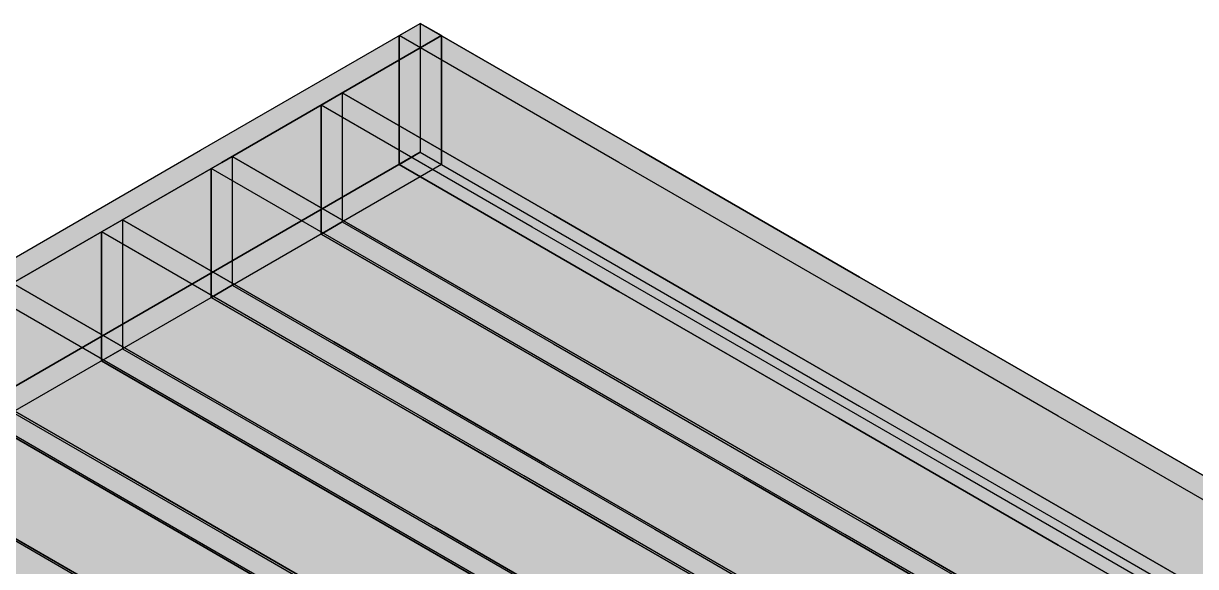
# Model space of a CAD drawing. Header units: metres. Extents: x 0 to 10.2, y 0 to 3.
# Drawn here: x 8.1468 to 8.3778, y 1.593 to 1.7 of the extents above; entities that cross this region are included whole.
import ezdxf

# ---------------------------------------------------------------- set-up
doc = ezdxf.new("R2010")
doc.units = ezdxf.units.M
doc.header["$LTSCALE"] = 0.25
doc.layers.add('ISO-ARISTAS', color=8, linetype='CONTINUOUS')
doc.layers.add('ISO-CONCRETO-SUP', color=254, linetype='CONTINUOUS', true_color=0xe8e8e8)

msp = doc.modelspace()

# ---------------------------------------------------------------- linework, layer by layer
at = {"layer": 'ISO-ARISTAS', "color": 250}
for p, q in [((8.1817, 1.675), (8.225, 1.7)), ((8.1817, 1.675), (8.225, 1.7)), ((8.22084, 1.6976), (8.225, 1.7)), ((8.22084, 1.6976), (8.225, 1.7)), ((8.225, 1.7), (8.225, 1.6746)), ((8.22916, 1.6976), (8.225, 1.7)), ((8.225, 1.7), (8.225, 1.6746)), ((8.2683, 1.675), (8.225, 1.7)), ((8.225, 1.7), (8.225, 1.6746)), ((8.225, 1.7), (8.225, 1.6746)), ((8.225, 1.7), (8.2683, 1.675)), ((8.225, 1.7), (8.22916, 1.6976)), ((8.18586, 1.6726), (8.22916, 1.6976)), ((8.22916, 1.6976), (8.18586, 1.6726)), ((8.22084, 1.6722), (8.22084, 1.6976)), ((8.26414, 1.6726), (8.22084, 1.6976)), ((8.22084, 1.6976), (8.22084, 1.6722)), ((8.26414, 1.6726), (8.22084, 1.6976)), ((8.22916, 1.6722), (8.22916, 1.6976)), ((8.22916, 1.6976), (8.22916, 1.6722)), ((8.20543, 1.6839), (8.20958, 1.6863)), ((8.20543, 1.6839), (8.20958, 1.6863)), ((8.20958, 1.6863), (8.20958, 1.6609)), ((8.25122, 1.66226), (8.20958, 1.6863)), ((8.20958, 1.6863), (8.20958, 1.6609)), ((8.20958, 1.6863), (8.25122, 1.66226)), ((8.20543, 1.6585), (8.20543, 1.6839)), ((8.24707, 1.65986), (8.20543, 1.6839)), ((8.20543, 1.6839), (8.20543, 1.6585)), ((8.24707, 1.65986), (8.20543, 1.6839)), ((8.1384, 1.65), (8.1817, 1.675)), ((8.1384, 1.65), (8.1817, 1.675)), ((8.1817, 1.6496), (8.225, 1.6746)), ((8.225, 1.6746), (8.1817, 1.6496)), ((8.18378, 1.6714), (8.18793, 1.6738)), ((8.18378, 1.6714), (8.18793, 1.6738)), ((8.18793, 1.6738), (8.18793, 1.6484)), ((8.22957, 1.64976), (8.18793, 1.6738)), ((8.18793, 1.6738), (8.18793, 1.6484)), ((8.18793, 1.6738), (8.22957, 1.64976)), ((8.225, 1.6746), (8.22084, 1.6722)), ((8.22084, 1.6722), (8.225, 1.6746)), ((8.225, 1.6746), (8.22916, 1.6722)), ((8.225, 1.6746), (8.2683, 1.6496)), ((8.225, 1.6746), (8.22916, 1.6722)), ((8.225, 1.6746), (8.2683, 1.6496)), ((8.3116, 1.65), (8.2683, 1.675)), ((8.2683, 1.675), (8.3116, 1.65)), ((8.14255, 1.6476), (8.18586, 1.6726)), ((8.18586, 1.6726), (8.14255, 1.6476)), ((8.18378, 1.646), (8.18378, 1.6714)), ((8.22542, 1.64736), (8.18378, 1.6714)), ((8.18378, 1.6714), (8.18378, 1.646)), ((8.22542, 1.64736), (8.18378, 1.6714)), ((8.22916, 1.6722), (8.18586, 1.6472)), ((8.22916, 1.6722), (8.18586, 1.6472)), ((8.26414, 1.6472), (8.22084, 1.6722)), ((8.22084, 1.6722), (8.26414, 1.6472)), ((8.30745, 1.6476), (8.26414, 1.6726)), ((8.30745, 1.6476), (8.26414, 1.6726)), ((8.16213, 1.6589), (8.16628, 1.6613)), ((8.16213, 1.6589), (8.16628, 1.6613)), ((8.16628, 1.6613), (8.16628, 1.6359)), ((8.20792, 1.63726), (8.16628, 1.6613)), ((8.16628, 1.6613), (8.16628, 1.6359)), ((8.16628, 1.6613), (8.20792, 1.63726)), ((8.29286, 1.63822), (8.25122, 1.66226)), ((8.25122, 1.66226), (8.29286, 1.63822)), ((8.16213, 1.6335), (8.16213, 1.6589)), ((8.20377, 1.63486), (8.16213, 1.6589)), ((8.16213, 1.6589), (8.16213, 1.6335)), ((8.20377, 1.63486), (8.16213, 1.6589)), ((8.20958, 1.6609), (8.20543, 1.6585)), ((8.20543, 1.6585), (8.20958, 1.6609)), ((8.20958, 1.6609), (8.25122, 1.63686)), ((8.20958, 1.6609), (8.25122, 1.63686)), ((8.2887, 1.63582), (8.24707, 1.65986)), ((8.2887, 1.63582), (8.24707, 1.65986)), ((8.24707, 1.63446), (8.20543, 1.6585)), ((8.20543, 1.6585), (8.24707, 1.63446)), ((8.27121, 1.62572), (8.22957, 1.64976)), ((8.22957, 1.64976), (8.27121, 1.62572)), ((8.3549, 1.625), (8.3116, 1.65)), ((8.3116, 1.65), (8.3549, 1.625)), ((8.1384, 1.6246), (8.1817, 1.6496)), ((8.1817, 1.6496), (8.1384, 1.6246)), ((8.18627, 1.62476), (8.14463, 1.6488)), ((8.14463, 1.6488), (8.18627, 1.62476)), ((8.18793, 1.6484), (8.18378, 1.646)), ((8.18378, 1.646), (8.18793, 1.6484)), ((8.18793, 1.6484), (8.22957, 1.62436)), ((8.18793, 1.6484), (8.22957, 1.62436)), ((8.26705, 1.62332), (8.22542, 1.64736)), ((8.26705, 1.62332), (8.22542, 1.64736)), ((8.2683, 1.6496), (8.3116, 1.6246)), ((8.2683, 1.6496), (8.3116, 1.6246)), ((8.35075, 1.6226), (8.30745, 1.6476)), ((8.35075, 1.6226), (8.30745, 1.6476)), ((8.18211, 1.62236), (8.14048, 1.6464)), ((8.18211, 1.62236), (8.14048, 1.6464)), ((8.18586, 1.6472), (8.14255, 1.6222)), ((8.18586, 1.6472), (8.14255, 1.6222)), ((8.22542, 1.62196), (8.18378, 1.646)), ((8.18378, 1.646), (8.22542, 1.62196)), ((8.30745, 1.6222), (8.26414, 1.6472)), ((8.26414, 1.6472), (8.30745, 1.6222)), ((8.3345, 1.61418), (8.29286, 1.63822)), ((8.29286, 1.63822), (8.3345, 1.61418)), ((8.16462, 1.61226), (8.12298, 1.6363)), ((8.12298, 1.6363), (8.16462, 1.61226)), ((8.16628, 1.6359), (8.16213, 1.6335)), ((8.16213, 1.6335), (8.16628, 1.6359)), ((8.16628, 1.6359), (8.20792, 1.61186)), ((8.16628, 1.6359), (8.20792, 1.61186)), ((8.24956, 1.61322), (8.20792, 1.63726)), ((8.20792, 1.63726), (8.24956, 1.61322)), ((8.25122, 1.63686), (8.29286, 1.61282)), ((8.25122, 1.63686), (8.29286, 1.61282)), ((8.33034, 1.61178), (8.2887, 1.63582)), ((8.33034, 1.61178), (8.2887, 1.63582)), ((8.16046, 1.60986), (8.11883, 1.6339)), ((8.16046, 1.60986), (8.11883, 1.6339)), ((8.20377, 1.60946), (8.16213, 1.6335)), ((8.16213, 1.6335), (8.20377, 1.60946)), ((8.2454, 1.61082), (8.20377, 1.63486)), ((8.2454, 1.61082), (8.20377, 1.63486)), ((8.2887, 1.61042), (8.24707, 1.63446)), ((8.24707, 1.63446), (8.2887, 1.61042)), ((8.22791, 1.60072), (8.18627, 1.62476)), ((8.18627, 1.62476), (8.22791, 1.60072)), ((8.22957, 1.62436), (8.27121, 1.60032)), ((8.22957, 1.62436), (8.27121, 1.60032)), ((8.31285, 1.60168), (8.27121, 1.62572)), ((8.27121, 1.62572), (8.31285, 1.60168)), ((8.3116, 1.6246), (8.3549, 1.5996)), ((8.3116, 1.6246), (8.3549, 1.5996)), ((8.39821, 1.6), (8.3549, 1.625)), ((8.3549, 1.625), (8.39821, 1.6)), ((8.14463, 1.6234), (8.18627, 1.59936)), ((8.14463, 1.6234), (8.18627, 1.59936)), ((8.22375, 1.59832), (8.18211, 1.62236)), ((8.22375, 1.59832), (8.18211, 1.62236)), ((8.26705, 1.59792), (8.22542, 1.62196)), ((8.22542, 1.62196), (8.26705, 1.59792)), ((8.30869, 1.59928), (8.26705, 1.62332)), ((8.30869, 1.59928), (8.26705, 1.62332)), ((8.35075, 1.5972), (8.30745, 1.6222)), ((8.30745, 1.6222), (8.35075, 1.5972)), ((8.39405, 1.5976), (8.35075, 1.6226)), ((8.39405, 1.5976), (8.35075, 1.6226)), ((8.18211, 1.59696), (8.14048, 1.621)), ((8.14048, 1.621), (8.18211, 1.59696)), ((8.2912, 1.58918), (8.24956, 1.61322)), ((8.24956, 1.61322), (8.2912, 1.58918)), ((8.29286, 1.61282), (8.3345, 1.58878)), ((8.29286, 1.61282), (8.3345, 1.58878)), ((8.37614, 1.59014), (8.3345, 1.61418)), ((8.3345, 1.61418), (8.37614, 1.59014)), ((8.12298, 1.6109), (8.16462, 1.58686)), ((8.12298, 1.6109), (8.16462, 1.58686)), ((8.20626, 1.58822), (8.16462, 1.61226)), ((8.16462, 1.61226), (8.20626, 1.58822)), ((8.20792, 1.61186), (8.24956, 1.58782)), ((8.20792, 1.61186), (8.24956, 1.58782)), ((8.28704, 1.58678), (8.2454, 1.61082)), ((8.28704, 1.58678), (8.2454, 1.61082)), ((8.33034, 1.58638), (8.2887, 1.61042)), ((8.2887, 1.61042), (8.33034, 1.58638)), ((8.37198, 1.58774), (8.33034, 1.61178)), ((8.37198, 1.58774), (8.33034, 1.61178)), ((8.2021, 1.58582), (8.16046, 1.60986)), ((8.2021, 1.58582), (8.16046, 1.60986)), ((8.2454, 1.58542), (8.20377, 1.60946)), ((8.20377, 1.60946), (8.2454, 1.58542)), ((8.35449, 1.57764), (8.31285, 1.60168)), ((8.31285, 1.60168), (8.35449, 1.57764)), ((8.18461, 1.57572), (8.14297, 1.59976)), ((8.14297, 1.59976), (8.18461, 1.57572)), ((8.18627, 1.59936), (8.22791, 1.57532)), ((8.18627, 1.59936), (8.22791, 1.57532)), ((8.26955, 1.57668), (8.22791, 1.60072)), ((8.22791, 1.60072), (8.26955, 1.57668)), ((8.27121, 1.60032), (8.31285, 1.57628)), ((8.27121, 1.60032), (8.31285, 1.57628)), ((8.35033, 1.57524), (8.30869, 1.59928)), ((8.35033, 1.57524), (8.30869, 1.59928)), ((8.3549, 1.5996), (8.39821, 1.5746)), ((8.3549, 1.5996), (8.39821, 1.5746)), ((8.22375, 1.57292), (8.18211, 1.59696)), ((8.18211, 1.59696), (8.22375, 1.57292)), ((8.26539, 1.57428), (8.22375, 1.59832)), ((8.26539, 1.57428), (8.22375, 1.59832)), ((8.30869, 1.57388), (8.26705, 1.59792)), ((8.26705, 1.59792), (8.30869, 1.57388)), ((8.39405, 1.5722), (8.35075, 1.5972)), ((8.35075, 1.5972), (8.39405, 1.5722))]:
    msp.add_line(p, q, dxfattribs=at)
at = {"layer": 'ISO-CONCRETO-SUP', "true_color": 0x3d414b}
for points in [[(8.225, 1.6746), (8.1817, 1.6496), (8.225, 1.7), (8.1817, 1.675)], [(8.225, 1.6746), (8.22084, 1.6722), (8.225, 1.7), (8.22084, 1.6976)], [(8.22916, 1.6722), (8.18586, 1.6472), (8.22916, 1.6976), (8.18586, 1.6726)], [(8.20958, 1.6609), (8.20543, 1.6585), (8.20958, 1.6863), (8.20543, 1.6839)], [(8.1817, 1.6496), (8.1384, 1.6246), (8.1817, 1.675), (8.1384, 1.65)], [(8.18793, 1.6484), (8.18378, 1.646), (8.18793, 1.6738), (8.18378, 1.6714)], [(8.18586, 1.6472), (8.14255, 1.6222), (8.18586, 1.6726), (8.14255, 1.6476)], [(8.16628, 1.6359), (8.16213, 1.6335), (8.16628, 1.6613), (8.16213, 1.6589)]]:
    msp.add_solid(points, dxfattribs=at)
at = {"layer": 'ISO-CONCRETO-SUP', "true_color": 0x4b505d}
for points in [[(8.225, 1.7), (8.22916, 1.6976), (8.1817, 1.675), (8.18586, 1.6726)], [(8.225, 1.7), (8.2683, 1.675), (8.22084, 1.6976), (8.26414, 1.6726)], [(8.20958, 1.6863), (8.25122, 1.66226), (8.20543, 1.6839), (8.24707, 1.65986)], [(8.1817, 1.675), (8.18586, 1.6726), (8.1384, 1.65), (8.14255, 1.6476)], [(8.225, 1.6746), (8.22916, 1.6722), (8.1817, 1.6496), (8.18586, 1.6472)], [(8.18793, 1.6738), (8.22957, 1.64976), (8.18378, 1.6714), (8.22542, 1.64736)], [(8.225, 1.6746), (8.2683, 1.6496), (8.22084, 1.6722), (8.26414, 1.6472)], [(8.2683, 1.675), (8.3116, 1.65), (8.26414, 1.6726), (8.30745, 1.6476)], [(8.16628, 1.6613), (8.20792, 1.63726), (8.16213, 1.6589), (8.20377, 1.63486)], [(8.25122, 1.66226), (8.29286, 1.63822), (8.24707, 1.65986), (8.2887, 1.63582)], [(8.20958, 1.6609), (8.25122, 1.63686), (8.20543, 1.6585), (8.24707, 1.63446)], [(8.22957, 1.64976), (8.27121, 1.62572), (8.22542, 1.64736), (8.26705, 1.62332)], [(8.3116, 1.65), (8.3549, 1.625), (8.30745, 1.6476), (8.35075, 1.6226)], [(8.1817, 1.6496), (8.18586, 1.6472), (8.1384, 1.6246), (8.14255, 1.6222)], [(8.14463, 1.6488), (8.18627, 1.62476), (8.14048, 1.6464), (8.18211, 1.62236)], [(8.18793, 1.6484), (8.22957, 1.62436), (8.18378, 1.646), (8.22542, 1.62196)], [(8.2683, 1.6496), (8.3116, 1.6246), (8.26414, 1.6472), (8.30745, 1.6222)], [(8.29286, 1.63822), (8.3345, 1.61418), (8.2887, 1.63582), (8.33034, 1.61178)], [(8.12298, 1.6363), (8.16462, 1.61226), (8.11883, 1.6339), (8.16046, 1.60986)], [(8.16628, 1.6359), (8.20792, 1.61186), (8.16213, 1.6335), (8.20377, 1.60946)], [(8.20792, 1.63726), (8.24956, 1.61322), (8.20377, 1.63486), (8.2454, 1.61082)], [(8.25122, 1.63686), (8.29286, 1.61282), (8.24707, 1.63446), (8.2887, 1.61042)], [(8.18627, 1.62476), (8.22791, 1.60072), (8.18211, 1.62236), (8.22375, 1.59832)], [(8.22957, 1.62436), (8.27121, 1.60032), (8.22542, 1.62196), (8.26705, 1.59792)], [(8.27121, 1.62572), (8.31285, 1.60168), (8.26705, 1.62332), (8.30869, 1.59928)], [(8.3116, 1.6246), (8.3549, 1.5996), (8.30745, 1.6222), (8.35075, 1.5972)], [(8.3549, 1.625), (8.39821, 1.6), (8.35075, 1.6226), (8.39405, 1.5976)], [(8.14463, 1.6234), (8.18627, 1.59936), (8.14048, 1.621), (8.18211, 1.59696)], [(8.24956, 1.61322), (8.2912, 1.58918), (8.2454, 1.61082), (8.28704, 1.58678)], [(8.29286, 1.61282), (8.3345, 1.58878), (8.2887, 1.61042), (8.33034, 1.58638)], [(8.3345, 1.61418), (8.37614, 1.59014), (8.33034, 1.61178), (8.37198, 1.58774)], [(8.12298, 1.6109), (8.16462, 1.58686), (8.11883, 1.6085), (8.16046, 1.58446)], [(8.16462, 1.61226), (8.20626, 1.58822), (8.16046, 1.60986), (8.2021, 1.58582)], [(8.20792, 1.61186), (8.24956, 1.58782), (8.20377, 1.60946), (8.2454, 1.58542)], [(8.31285, 1.60168), (8.35449, 1.57764), (8.30869, 1.59928), (8.35033, 1.57524)], [(8.14297, 1.59976), (8.18461, 1.57572), (8.13881, 1.59736), (8.18045, 1.57332)], [(8.18627, 1.59936), (8.22791, 1.57532), (8.18211, 1.59696), (8.22375, 1.57292)], [(8.22791, 1.60072), (8.26955, 1.57668), (8.22375, 1.59832), (8.26539, 1.57428)], [(8.27121, 1.60032), (8.31285, 1.57628), (8.26705, 1.59792), (8.30869, 1.57388)], [(8.3549, 1.5996), (8.39821, 1.5746), (8.35075, 1.5972), (8.39405, 1.5722)]]:
    msp.add_solid(points, dxfattribs=at)
at = {"layer": 'ISO-CONCRETO-SUP', "true_color": 0x444854}
for points in [[(8.225, 1.6746), (8.22916, 1.6722), (8.225, 1.7), (8.22916, 1.6976)], [(8.225, 1.6746), (8.2683, 1.6496), (8.225, 1.7), (8.2683, 1.675)], [(8.22084, 1.6722), (8.26414, 1.6472), (8.22084, 1.6976), (8.26414, 1.6726)], [(8.20958, 1.6609), (8.25122, 1.63686), (8.20958, 1.6863), (8.25122, 1.66226)], [(8.20543, 1.6585), (8.24707, 1.63446), (8.20543, 1.6839), (8.24707, 1.65986)], [(8.18793, 1.6484), (8.22957, 1.62436), (8.18793, 1.6738), (8.22957, 1.64976)], [(8.2683, 1.6496), (8.3116, 1.6246), (8.2683, 1.675), (8.3116, 1.65)], [(8.18378, 1.646), (8.22542, 1.62196), (8.18378, 1.6714), (8.22542, 1.64736)], [(8.26414, 1.6472), (8.30745, 1.6222), (8.26414, 1.6726), (8.30745, 1.6476)], [(8.16628, 1.6359), (8.20792, 1.61186), (8.16628, 1.6613), (8.20792, 1.63726)], [(8.25122, 1.63686), (8.29286, 1.61282), (8.25122, 1.66226), (8.29286, 1.63822)], [(8.16213, 1.6335), (8.20377, 1.60946), (8.16213, 1.6589), (8.20377, 1.63486)], [(8.24707, 1.63446), (8.2887, 1.61042), (8.24707, 1.65986), (8.2887, 1.63582)], [(8.22957, 1.62436), (8.27121, 1.60032), (8.22957, 1.64976), (8.27121, 1.62572)], [(8.3116, 1.6246), (8.3549, 1.5996), (8.3116, 1.65), (8.3549, 1.625)], [(8.14463, 1.6234), (8.18627, 1.59936), (8.14463, 1.6488), (8.18627, 1.62476)], [(8.22542, 1.62196), (8.26705, 1.59792), (8.22542, 1.64736), (8.26705, 1.62332)], [(8.30745, 1.6222), (8.35075, 1.5972), (8.30745, 1.6476), (8.35075, 1.6226)], [(8.14048, 1.621), (8.18211, 1.59696), (8.14048, 1.6464), (8.18211, 1.62236)], [(8.29286, 1.61282), (8.3345, 1.58878), (8.29286, 1.63822), (8.3345, 1.61418)], [(8.12298, 1.6109), (8.16462, 1.58686), (8.12298, 1.6363), (8.16462, 1.61226)], [(8.20792, 1.61186), (8.24956, 1.58782), (8.20792, 1.63726), (8.24956, 1.61322)], [(8.2887, 1.61042), (8.33034, 1.58638), (8.2887, 1.63582), (8.33034, 1.61178)], [(8.11883, 1.6085), (8.16046, 1.58446), (8.11883, 1.6339), (8.16046, 1.60986)], [(8.20377, 1.60946), (8.2454, 1.58542), (8.20377, 1.63486), (8.2454, 1.61082)], [(8.18627, 1.59936), (8.22791, 1.57532), (8.18627, 1.62476), (8.22791, 1.60072)], [(8.27121, 1.60032), (8.31285, 1.57628), (8.27121, 1.62572), (8.31285, 1.60168)], [(8.3549, 1.5996), (8.39821, 1.5746), (8.3549, 1.625), (8.39821, 1.6)], [(8.18211, 1.59696), (8.22375, 1.57292), (8.18211, 1.62236), (8.22375, 1.59832)], [(8.26705, 1.59792), (8.30869, 1.57388), (8.26705, 1.62332), (8.30869, 1.59928)], [(8.35075, 1.5972), (8.39405, 1.5722), (8.35075, 1.6226), (8.39405, 1.5976)], [(8.24956, 1.58782), (8.2912, 1.56378), (8.24956, 1.61322), (8.2912, 1.58918)], [(8.3345, 1.58878), (8.37614, 1.56474), (8.3345, 1.61418), (8.37614, 1.59014)], [(8.16462, 1.58686), (8.20626, 1.56282), (8.16462, 1.61226), (8.20626, 1.58822)], [(8.2454, 1.58542), (8.28704, 1.56138), (8.2454, 1.61082), (8.28704, 1.58678)], [(8.33034, 1.58638), (8.37198, 1.56234), (8.33034, 1.61178), (8.37198, 1.58774)], [(8.16046, 1.58446), (8.2021, 1.56042), (8.16046, 1.60986), (8.2021, 1.58582)], [(8.31285, 1.57628), (8.35449, 1.55224), (8.31285, 1.60168), (8.35449, 1.57764)], [(8.14297, 1.57436), (8.18461, 1.55032), (8.14297, 1.59976), (8.18461, 1.57572)], [(8.22791, 1.57532), (8.26955, 1.55128), (8.22791, 1.60072), (8.26955, 1.57668)], [(8.30869, 1.57388), (8.35033, 1.54984), (8.30869, 1.59928), (8.35033, 1.57524)], [(8.13881, 1.57196), (8.18045, 1.54792), (8.13881, 1.59736), (8.18045, 1.57332)], [(8.22375, 1.57292), (8.26539, 1.54888), (8.22375, 1.59832), (8.26539, 1.57428)]]:
    msp.add_solid(points, dxfattribs=at)

doc.saveas('drawing.dxf')
